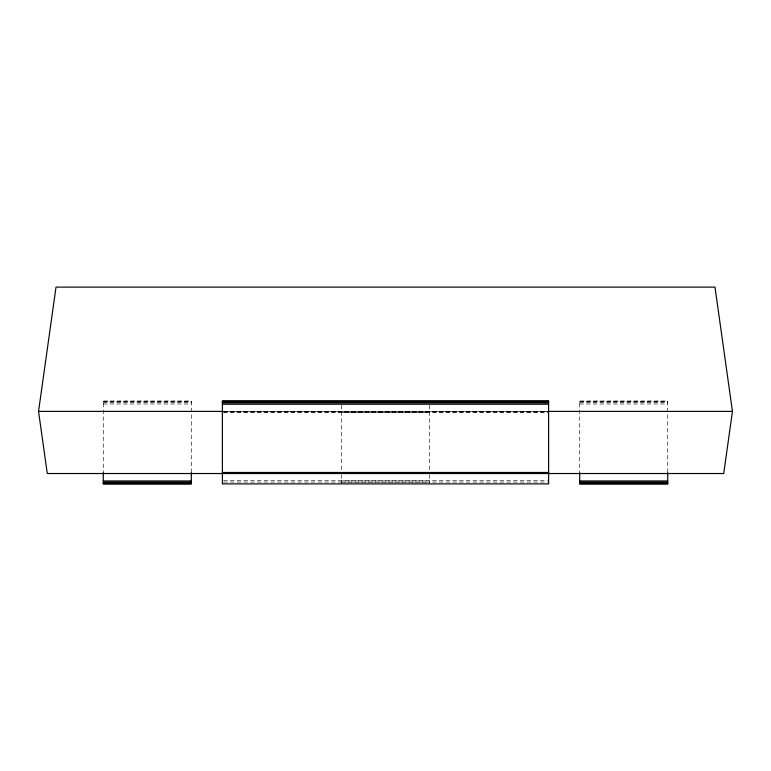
<?xml version="1.0" encoding="UTF-8"?>
<svg xmlns="http://www.w3.org/2000/svg" width="771" height="771" viewBox="0 0 771 771"><rect width="100%" height="100%" fill="white"/><g stroke="black" fill="none" stroke-linecap="round" stroke-linejoin="round"><path stroke-width="0.58" stroke-dasharray="3.85 2.89" d="M103.275 401.228L191.314 401.228M579.686 401.228L667.725 401.228M103.275 401.787L191.314 401.787M579.686 401.787L667.725 401.787M103.275 402.713L191.314 402.713M579.686 402.713L667.725 402.713M103.275 403.975L191.314 403.975M579.686 403.975L667.725 403.975M223.59 411.666L547.41 411.666M223.59 412.003L548.615 412.003M341.486 412.369L429.514 412.369M223.59 412.456L547.41 412.456M223.59 480.699L547.41 480.699M341.486 480.95L429.514 480.95M223.59 482.068L547.41 482.068M341.486 482.212L429.514 482.212M667.725 472.556L667.725 401.036L579.686 401.036L579.686 472.556M429.514 405.18L429.514 473.731M429.514 474.685L429.514 483.138M341.486 405.18L341.486 473.731M341.486 474.685L341.486 483.138M191.314 472.556L191.314 401.036L103.275 401.036L103.275 472.556M547.41 411.396L223.59 411.396L547.41 411.463"/><path stroke-width="1.16" d="M38.55 411.396L56.013 287.111L714.987 287.111L732.45 411.396L723.718 473.529L47.282 473.529L38.55 411.396L222.385 411.396M222.385 401.238L548.615 401.238M222.385 401.855L548.615 401.855M222.385 402.857L548.615 402.857M222.385 404.226L548.615 404.226M548.615 411.396L732.45 411.396M222.385 472.469L548.615 472.469M222.385 472.922L548.615 472.922M222.385 473.259L548.615 473.259M103.275 480.95L191.314 480.95M579.686 480.95L667.725 480.95M103.275 482.212L191.314 482.212M579.686 482.212L667.725 482.212M103.275 483.138L191.314 483.138M579.686 483.138L667.725 483.138M103.275 483.696L191.314 483.696M579.686 483.696L667.725 483.696M667.725 472.527L667.725 483.889L579.686 483.889L579.686 472.527M191.314 472.527L191.314 483.889L103.275 483.889L103.275 472.527M548.615 401.036L222.385 401.036L222.385 483.889L548.615 483.889L548.615 401.036"/></g></svg>
